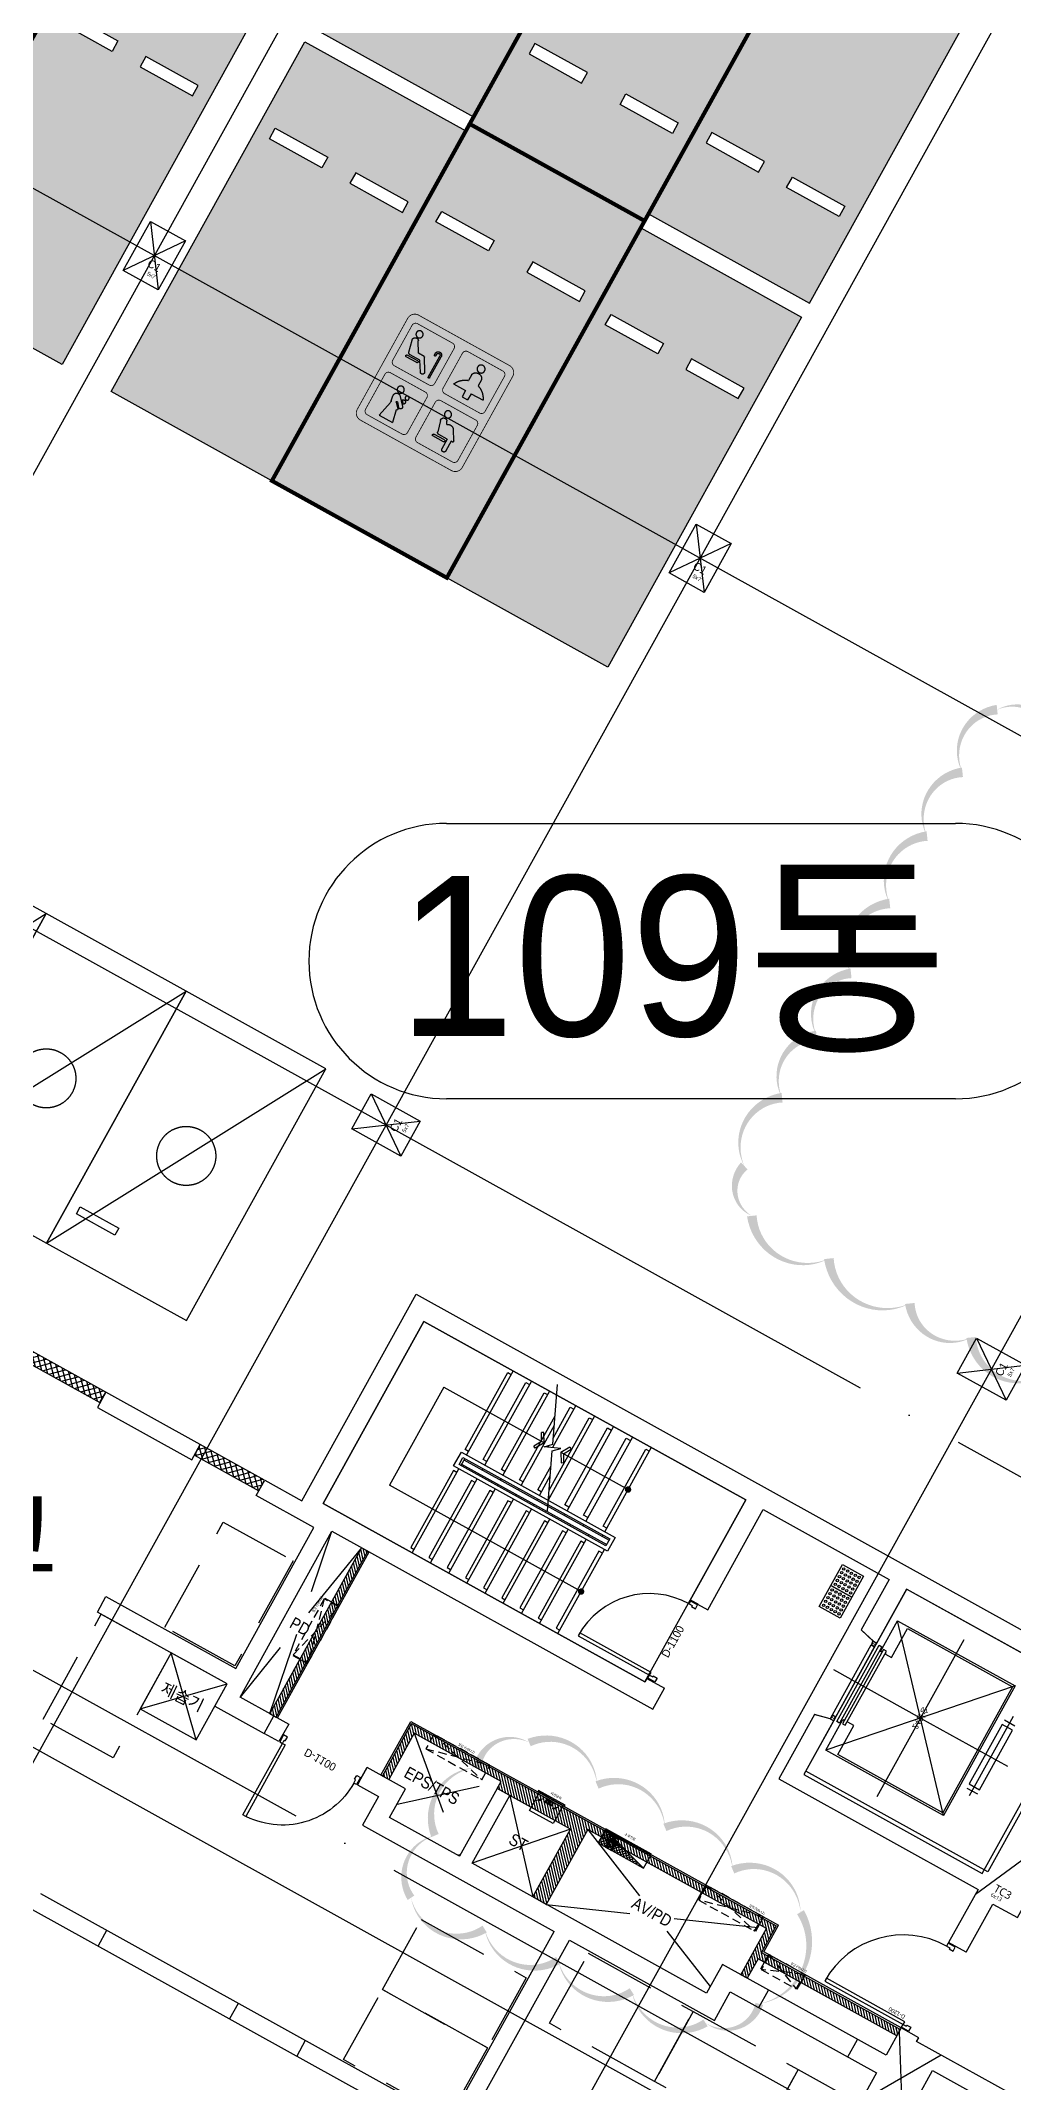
# Model space of a CAD drawing. Header units: millimetres. Extents: x -21000 to 567700, y 435000 to 850800.
# Drawn here: x 343246 to 355402, y 616680 to 642194 of the extents above; entities that cross this region are included whole.
import ezdxf
from ezdxf.enums import TextEntityAlignment as Align
from ezdxf.xclip import XClip

# ---------------------------------------------------------------- set-up
doc = ezdxf.new("R2010")
doc.units = ezdxf.units.MM
doc.header["$LTSCALE"] = 700
doc.header["$XCLIPFRAME"] = 2
for name, pattern in [('AB_Pbase$0$AB_Pbase$0$HID', [2.3, 1.5, -0.8]), ('AB_Pbase$0$CENTER2', [1.125, 0.75, -0.125, 0.125, -0.125]), ('AB_Pbase$0$HID', [2.3, 1.5, -0.8]), ('AB_Pbase$0$주차장기둥$0$CEN', [62, 60, -1, 0, -1]), ('HIDDEN', [9.525, 6.35, -3.175])]:
    doc.linetypes.add(name, pattern=pattern)
doc.layers.get('0').update_dxf_attribs({"color": 2})
doc.layers.get('Defpoints').update_dxf_attribs({"color": 171})
for name, color, linetype, plot in [('2001 수정', 151, 'Continuous', False), ('AB_Pbase$0$@지하주차장제외할면적', 210, 'Continuous', False), ('AB_Pbase$0$CON-109-B2F$0$DEFPOINT', 247, 'Continuous', False), ('AB_Pbase$0$Defponts', 161, 'Continuous', False), ('AB_Pbase$0$주차-카운터', 151, 'Continuous', False), ('AB_Pbase$0$주차장기둥$0$DEFPOINT', 247, 'Continuous', False)]:
    doc.layers.add(name, color=color, linetype=linetype, plot=plot)
for name, color, linetype in [('AB_Pbase$0$AB_Pbase$0$2.제연덕트..', 15, 'Continuous'), ('AB_Pbase$0$AB_Pbase$0$4.H', 140, 'Continuous'), ('AB_Pbase$0$AB_Pbase$0$WIN1', 1, 'Continuous'), ('AB_Pbase$0$ELE4', 4, 'Continuous'), ('AB_Pbase$0$ELE6', 6, 'Continuous'), ('AB_Pbase$0$ELE8', 8, 'Continuous'), ('AB_Pbase$0$elev', 6, 'Continuous'), ('AB_Pbase$0$HAT-BR', 5, 'Continuous'), ('AB_Pbase$0$LEAD', 7, 'Continuous'), ('AB_Pbase$0$void', 1, 'AB_Pbase$0$HID'), ('AB_Pbase$0$VOID2', 9, 'AB_Pbase$0$CENTER2'), ('AB_Pbase$0$W3', 6, 'Continuous'), ('AB_Pbase$0$WAL', 3, 'Continuous'), ('AB_Pbase$0$WID', 4, 'Continuous'), ('AB_Pbase$0$WIN', 4, 'Continuous'), ('AB_Pbase$0$WIN1', 1, 'Continuous'), ('AB_Pbase$0$경량벽체 세대창고', 4, 'HIDDEN'), ('AB_Pbase$0$경량벽체 세대창고 모듈', 4, 'HIDDEN'), ('AB_Pbase$0$점자블럭', 5, 'Continuous'), ('AB_Pbase$0$제습기(세대창고)', 6, 'Continuous'), ('AB_Pbase$0$주차(경형)', 9, 'Continuous'), ('AB_Pbase$0$주차-sol', 254, 'Continuous'), ('AB_Pbase$0$주차-여행', 221, 'Continuous'), ('AB_Pbase$0$주차-일반', 9, 'Continuous'), ('AB_Pbase$0$주차장기둥$0$CEN_P', 244, 'AB_Pbase$0$주차장기둥$0$CEN'), ('TEX', 3, 'Continuous')]:
    doc.layers.add(name, color=color, linetype=linetype)
doc.styles.add('AB_Pbase$0$AB_Pbase$0$CO_106-1$0$돋움', font='', dxfattribs={"width": 0.9})
doc.styles.add('AB_Pbase$0$CON-109-B2F$0$맑은고딕', font='malgun.ttf')
doc.styles.add('AB_Pbase$0$돋움', font='')
doc.styles.add('AB_Pbase$0$맑은 고딕', font='')
doc.styles.add('AB_Pbase$0$주차장기둥$0$맑은 고딕', font='')
doc.styles.add('울릉도L', font='')
doc.styles.get('AB_Pbase$0$AB_Pbase$0$CO_106-1$0$돋움').set_extended_font_data('Dotum')
doc.styles.get('AB_Pbase$0$돋움').set_extended_font_data('Dotum')
doc.styles.get('AB_Pbase$0$맑은 고딕').set_extended_font_data('Dotum')
doc.styles.get('AB_Pbase$0$주차장기둥$0$맑은 고딕').set_extended_font_data('Dotum')
doc.styles.get('울릉도L').set_extended_font_data('Dotum')

# ---------------------------------------------------------------- blocks, each defined once
blk = doc.blocks.new('동번호0611')
at = {"layer": 'TEX', "color": 1, "ltscale": 600}
for p, q in [((259791, -78582), (266152, -78582)), ((266152, -82025), (259791, -82025))]:
    blk.add_line(p, q, dxfattribs=at)
for centre, start, end in [((259791, -80303), 90, 270), ((266152, -80303), 270, 90)]:
    blk.add_arc(centre, 1721, start, end, dxfattribs=at)
at = {"layer": 'TEX', "ltscale": 600, "style": '울릉도L'}
blk.add_text('109동', height=2000, dxfattribs=at).set_placement((262621, -80273), align=Align.MIDDLE)
blk = doc.blocks.new('AB_Pbase$0$Door_s_1100')
at = {"layer": 'AB_Pbase$0$Defponts'}
for p, q in [((-10, 0), (-10, 100)), ((1110, 0), (1110, 100))]:
    blk.add_line(p, q, dxfattribs=at)
at = {"layer": 'AB_Pbase$0$WIN'}
for points in [[(40, 100), (80, 100), (80, 1120), (40, 1120)], [(55, 55), (55, 0), (0, 0), (0, 100), (40, 100), (40, 55)], [(1045, 55), (1045, 0), (1100, 0), (1100, 100), (1060, 100), (1060, 55)]]:
    blk.add_lwpolyline(points, close=True, dxfattribs=at)
at = {"layer": 'AB_Pbase$0$WIN1'}
blk.add_arc((40, 100), 1020, 0, 90, dxfattribs=at)
at = {"layer": 'AB_Pbase$0$Defponts', "style": 'AB_Pbase$0$돋움'}
blk.add_text('D-1100', height=100, dxfattribs=at).set_placement((550, 50), align=Align.MIDDLE)
blk = doc.blocks.new('AB_Pbase$0$20160212_34980', base_point=(54476081, -70515734))
at = {"layer": 'AB_Pbase$0$WIN', "rotation": 125.1554939794611}
blk.add_blockref('AB_Pbase$0$Door_s_1100', (54476081, -70515734), dxfattribs=at)
blk = doc.blocks.new('AB_Pbase$0$Door_s_1300', base_point=(595997, -11083))
at = {"layer": 'AB_Pbase$0$Defponts'}
for p, q in [((595987, -11083), (595987, -10983)), ((597207, -11083), (597207, -10983))]:
    blk.add_line(p, q, dxfattribs=at)
at = {"layer": 'AB_Pbase$0$WIN'}
for points in [[(596037, -10983), (596077, -10983), (596077, -9863), (596037, -9863)], [(596052, -11028), (596052, -11083), (595997, -11083), (595997, -10983), (596037, -10983), (596037, -11028)], [(597142, -11028), (597142, -11083), (597197, -11083), (597197, -10983), (597157, -10983), (597157, -11028)]]:
    blk.add_lwpolyline(points, close=True, dxfattribs=at)
at = {"layer": 'AB_Pbase$0$WIN1'}
blk.add_arc((596037, -10983), 1120, 0, 90, dxfattribs=at)
at = {"layer": 'AB_Pbase$0$Defponts', "style": 'AB_Pbase$0$돋움'}
blk.add_text('D-1200', height=50, rotation=90, dxfattribs=at).set_placement((596124, -10844), align=Align.MIDDLE)
blk = doc.blocks.new('AB_Pbase$0$CON-109-B2F')
for p, q in [((-2700, 12550), (-2920, 12550)), ((-2920, 12550), (-2920, 11200)), ((-2700, 11200), (-2700, 12550)), ((-5155, 9455), (-5155, 11310)), ((-5155, 11310), (-4935, 11310)), ((-4935, 11310), (-4935, 9455)), ((-2920, 11200), (-2700, 11200)), ((-8800, 10220), (-8800, 4380)), ((-8580, 4380), (-8580, 10220)), ((-2920, 9455), (-2920, 10280)), ((-2920, 10280), (-2700, 10280)), ((-2700, 10280), (-2700, 9750)), ((-2700, 9750), (250, 9750)), ((250, 9750), (250, -250)), ((-5470, 9455), (-5155, 9455)), ((-5470, 9455), (-5470, 8750)), ((-4935, 9455), (-2920, 9455)), ((-2600, 4900), (-2600, 9500)), ((-2600, 9500), (0, 9500)), ((0, 9500), (0, 4900)), ((-8580, 9280), (-8800, 9280)), ((-5220, 9235), (-2850, 9235)), ((-5220, 8750), (-5220, 9235)), ((-2850, 9235), (-2850, 4650)), ((-5470, 8750), (-5220, 8750)), ((-8580, 7400), (-8800, 7400)), ((-5470, 7420), (-5220, 7420)), ((-5470, 7420), (-5470, 7120)), ((-5220, 6870), (-5220, 7420)), ((-5470, 7120), (-5880, 7120)), ((-5880, 7120), (-5880, 4380)), ((-5630, 5870), (-5630, 6870)), ((-5630, 6870), (-5220, 6870)), ((-8580, 6440), (-8800, 6440)), ((-4660, 5870), (-5630, 5870)), ((-4660, 5690), (-4660, 5870)), ((-5630, 2340), (-5630, 5690)), ((-5630, 5690), (-4660, 5690)), ((-2550, 4900), (-2600, 4900)), ((-2550, 4900), (-2550, 4650)), ((0, 4900), (-1430, 4900)), ((-1430, 4900), (-1430, 4650)), ((-2850, 4650), (-2550, 4650)), ((-1430, 4650), (0, 4650)), ((0, 4650), (0, 2850)), ((-8580, 4380), (-5880, 4380)), ((-8450, 4160), (-5880, 4160)), ((-5880, 4160), (-5880, 2090)), ((-1930, 2850), (-2850, 2850)), ((-2850, 2850), (-2850, 0)), ((-1880, 2650), (-1930, 2850)), ((-720, 2850), (-770, 2650)), ((0, 2850), (-720, 2850)), ((-2600, 0), (-2600, 2600)), ((-2600, 2600), (-1880, 2600)), ((-1880, 2600), (-1880, 2650)), ((-770, 2650), (-770, 2600)), ((-770, 2600), (0, 2600)), ((0, 2600), (0, 0)), ((-5220, 2340), (-5630, 2340)), ((-5220, 0), (-5220, 2340)), ((-5880, 2090), (-5470, 2090)), ((-5470, 2090), (-5470, 0)), ((-4830, 0), (-5220, 0)), ((-4885, -2040), (-4885, -250)), ((-4885, -250), (-4830, -250)), ((-4830, -250), (-4830, 0)), ((-3610, -250), (-3610, 0)), ((-2850, 0), (-3610, 0)), ((-3610, -250), (-2920, -250)), ((0, 0), (-2600, 0)), ((-5105, -600), (-5105, -2040))]:
    blk.add_line(p, q)
for points in [[(-5470, 0), (-5885, 0), (-5885, -600), (-5105, -600)], [(-2920, -250), (-2920, -600), (-1620, -600), (-1620, -250)]]:
    blk.add_lwpolyline(points)
at = {"layer": 'AB_Pbase$0$CON-109-B2F$0$DEFPOINT', "color": 190}
for p, q in [((-5470, 1680), (-5220, 1680)), ((-5470, 410), (-5220, 410)), ((-4885, 0), (-5885, -600)), ((-4885, -600), (-5885, 0)), ((-1620, -600), (-2920, 0))]:
    blk.add_line(p, q, dxfattribs=at)
at = {"layer": 'AB_Pbase$0$CON-109-B2F$0$DEFPOINT', "color": 6, "style": 'AB_Pbase$0$CON-109-B2F$0$맑은고딕'}
for s, height, p in [('6x13', 50, (-2848, -172)), ('TC3', 100, (-2777, -172))]:
    blk.add_text(s, height=height, rotation=270, dxfattribs=at).set_placement(p)
blk = doc.blocks.new('AB_Pbase$0$CON-109-B1F')
at = {"rotation": 360}
blk.add_blockref('AB_Pbase$0$CON-109-B2F', (0, 0), dxfattribs=at)
blk = doc.blocks.new('AB_Pbase$0$지하1층 동골조')
at = {"rotation": 60.99999813640894}
blk.add_blockref('AB_Pbase$0$CON-109-B1F', (209400, -18383), dxfattribs=at)
blk = doc.blocks.new('AB_Pbase$0$점자블럭')
at = {"layer": 'AB_Pbase$0$점자블럭', "extrusion": (0, 0, -1)}
blk.add_lwpolyline([(0, 0), (300, 0), (300, 300), (0, 300)], close=True, dxfattribs=at)
at = {"layer": 'AB_Pbase$0$점자블럭', "color": 250}
for centre in [(-260, 260), (-205, 260), (-150, 260), (-95, 260), (-40, 260), (-260, 205), (-260, 150), (-260, 95), (-260, 40), (-205, 205), (-205, 150), (-205, 95), (-205, 40), (-150, 205), (-150, 150), (-150, 95), (-150, 40), (-95, 205), (-95, 150), (-95, 95), (-95, 40), (-40, 205), (-40, 150), (-40, 95), (-40, 40)]:
    blk.add_circle(centre, 15, dxfattribs=at)
blk = doc.blocks.new('AB_Pbase$0$ELEV-24', base_point=(816331, 389936))
at = {"layer": 'AB_Pbase$0$Defponts'}
blk.add_lwpolyline([(817656, 392486), (817656, 389936), (815006, 389936), (815006, 392486)], close=True, dxfattribs=at)
at = {"layer": 'AB_Pbase$0$elev'}
for p, q in [((816331, 391553), (816331, 392794)), ((815801, 392536), (815776, 392536)), ((815801, 392486), (815776, 392486)), ((816831, 392536), (815831, 392536)), ((816831, 392486), (815831, 392486)), ((816331, 392407), (816331, 392447)), ((816861, 392536), (816886, 392536)), ((816861, 392486), (816886, 392486)), ((815406, 390712), (817256, 392394)), ((817256, 390712), (815406, 392394)), ((816331, 392332), (816331, 392372)), ((816331, 391553), (815206, 391553)), ((816331, 391553), (816331, 390312)), ((816331, 391553), (817456, 391553)), ((815846, 390472), (815846, 390622)), ((816816, 390622), (816816, 390472)), ((816881, 390547), (815746, 390547))]:
    blk.add_line(p, q, dxfattribs=at)
for points in [[(815786, 392407), (816876, 392407), (816876, 392447), (815786, 392447)], [(815804, 392489), (815828, 392489), (815828, 392533), (815804, 392533), (815804, 392521), (815801, 392521), (815801, 392536), (815831, 392536), (815831, 392486), (815801, 392486), (815801, 392501), (815804, 392501)], [(816858, 392489), (816834, 392489), (816834, 392533), (816858, 392533), (816858, 392521), (816861, 392521), (816861, 392536), (816831, 392536), (816831, 392486), (816861, 392486), (816861, 392501), (816858, 392501)], [(816866, 392372), (816866, 392332), (815806, 392332), (815806, 392372)], [(815906, 390472), (815906, 390622), (816756, 390622), (816756, 390472)]]:
    blk.add_lwpolyline(points, close=True, dxfattribs=at)
for points in [[(815836, 392382), (815846, 392382), (815846, 392394), (815406, 392394), (815406, 390712), (817256, 390712), (817256, 392394), (816816, 392394), (816816, 392382), (816826, 392382), (816816, 392382)], [(815836, 392322), (815846, 392322), (815846, 392237), (815431, 392237), (815431, 390737), (817231, 390737), (817231, 392237), (816816, 392237), (816816, 392322), (816826, 392322)]]:
    blk.add_lwpolyline(points, dxfattribs=at)
at = {"layer": 'Defpoints'}
for p, q in [((815776, 392536), (815726, 392736)), ((816886, 392536), (816936, 392736)), ((815776, 392486), (815776, 392536)), ((816886, 392536), (816886, 392486))]:
    blk.add_line(p, q, dxfattribs=at)
at = {"layer": 'AB_Pbase$0$Defponts', "style": 'AB_Pbase$0$돋움'}
blk.add_text('24인승', height=75, rotation=180, dxfattribs=at).set_placement((816331, 391553), align=Align.MIDDLE)
blk = doc.blocks.new('AB_Pbase$0$co-109-b1')
at = {"layer": 'AB_Pbase$0$HAT-BR'}
h = blk.add_hatch(dxfattribs=at)
h.set_pattern_fill('ANSI31', color=256, scale=10, angle=58)
h.set_pattern_definition([(103, (-352470.182, -620471.25), (-30.9362496, -7.142196), [])])
edge = h.paths.add_edge_path()
edge.add_line((1479, -3210), (-257, -2247))
edge.add_line((-257, -2247), (-392, -2492))
edge.add_line((-392, -2492), (-471, -2449))
edge.add_line((-471, -2449), (-151, -1871))
edge.add_line((-151, -1871), (-2386, -633))
edge.add_line((-2386, -633), (-2905, -1568))
edge.add_line((-2905, -1568), (-3071, -1476))
edge.add_line((-3071, -1476), (-2601, -628))
edge.add_line((-2601, -628), (-3519, -119))
edge.add_line((-3519, -119), (-3470, -31))
edge.add_line((-3470, -31), (-4555, 570))
edge.add_line((-4555, 570), (-4875, -8))
edge.add_line((-4875, -8), (-4954, 36))
edge.add_line((-4954, 36), (-4590, 692))
edge.add_line((-4590, 692), (-29, -1836))
edge.add_line((-29, -1836), (-213, -2169))
edge.add_line((-213, -2169), (1523, -3131))
h.paths.add_polyline_path([(-5134, 2846), (-5213, 2889), (-6362, 817), (-6283, 773)])
blk.add_line((1479, -3210), (1523, -3131))
at = {"layer": 'AB_Pbase$0$void'}
for p, q in [((-6362, 817), (-5584, 3096)), ((-5213, 2889), (-6733, 1023)), ((-4555, 570), (-3989, -967)), ((-4770, -314), (-3470, -31)), ((-2386, -633), (-856, -2596)), ((-2905, -1568), (-151, -1871))]:
    blk.add_line(p, q, dxfattribs=at)
at = {"layer": 'AB_Pbase$0$VOID2', "ltscale": 3}
for p, q in [((-3361, -206), (-3071, -1476)), ((-2601, -628), (-3832, -1055))]:
    blk.add_line(p, q, dxfattribs=at)
at = {"layer": 'AB_Pbase$0$W3'}
for p, q in [((-6266, 763), (-5117, 2836)), ((-4971, 46), (-4598, 719)), ((-4598, 719), (-2, -1828)), ((-186, -2161), (-2, -1828)), ((1533, -3113), (-186, -2161))]:
    blk.add_line(p, q, dxfattribs=at)
at = {"layer": 'AB_Pbase$0$WAL'}
for points in [[(-5134, 2846), (-5213, 2889), (-6362, 817), (-6283, 773), (-5134, 2846)], [(1479, -3210), (-257, -2247), (-392, -2492), (-471, -2449), (-151, -1871), (-2386, -633), (-2905, -1568), (-3071, -1476), (-2601, -628), (-3519, -119), (-3470, -31), (-4555, 570), (-4875, -8), (-4954, 36), (-4590, 692), (-29, -1836), (-213, -2169), (1523, -3131)]]:
    blk.add_lwpolyline(points, dxfattribs=at)
at = {"rotation": 60.99999991234959}
for p in [(1061, 2533), (916, 2271)]:
    blk.add_blockref('AB_Pbase$0$점자블럭', p, dxfattribs=at)
for xscale, rotation in [(-1, 60.9999981364547), (-0.9999999999999998, 60.99999813645421)]:
    blk.add_blockref('AB_Pbase$0$ELEV-24', (3188, -24), dxfattribs=dict(xscale=xscale, rotation=rotation))
at = {"layer": 'AB_Pbase$0$WID', "extrusion": (0, 0, -1), "xscale": -0.9999999999999996, "zscale": -0.9999999999999996, "rotation": 298.9999993429641}
blk.add_blockref('AB_Pbase$0$Door_s_1100', (1546, 1212), dxfattribs=at)
at = {"layer": 'AB_Pbase$0$Defponts', "style": 'AB_Pbase$0$돋움', "width": 0.9}
for s, p in [('PD', (-5983, 1906)), ('EPS/TPS', (-4333, -82)), ('ST', (-3253, -792)), ('AV/PD', (-1583, -1662))]:
    blk.add_text(s, height=150, rotation=330.9781, dxfattribs=at).set_placement(p, align=Align.MIDDLE)
blk = doc.blocks.new('AB_Pbase$0$세대창고')
at = {"layer": 'AB_Pbase$0$경량벽체 세대창고', "ltscale": 0.2}
blk.add_lwpolyline([(-290837, 78445), (-291837, 78445), (-291837, 79945), (-290837, 79945)], close=True, dxfattribs=at)
blk = doc.blocks.new('AB_Pbase$0$C1CD84166')
at = {"layer": 'AB_Pbase$0$경량벽체 세대창고', "ltscale": 0.2}
blk.add_lwpolyline([(125, 245), (1625, 245), (1625, 1245), (125, 1245)], close=True, dxfattribs=at)
blk = doc.blocks.new('AB_Pbase$0$제습기(세대창고)')
at = {"layer": 'AB_Pbase$0$제습기(세대창고)', "color": 6, "ltscale": 0.2}
for p, q in [((0, 0), (800, 800)), ((0, 800), (800, 0))]:
    blk.add_line(p, q, dxfattribs=at)
blk.add_lwpolyline([(0, 0), (800, 0), (800, 800), (0, 800)], close=True, dxfattribs=at)
at = {"layer": 'AB_Pbase$0$Defponts', "ltscale": 0.2, "style": 'AB_Pbase$0$돋움'}
blk.add_text('제습기', height=150, rotation=273.209, dxfattribs=at).set_placement((298, 688))
blk = doc.blocks.new('AB_Pbase$0$0228_REV.')
at = {"layer": 'AB_Pbase$0$경량벽체 세대창고 모듈'}
for p, rotation in [((765369, 305357), 330.9999981373528), ((763845, 304207), 330.9999981373528), ((341262, 294581), 240.9999981372363), ((764368, 726989), 60.99999813644596), ((340777, 293706), 240.9999981372363)]:
    blk.add_blockref('AB_Pbase$0$세대창고', p, dxfattribs=dict(at, rotation=rotation))
at = {"layer": 'AB_Pbase$0$경량벽체 세대창고 모듈', "xscale": -0.9999999999999978, "rotation": 331.0000000215236}
for p in [(555575, 508772), (556887, 508045)]:
    blk.add_blockref('AB_Pbase$0$C1CD84166', p, dxfattribs=at)
at = {"layer": 'AB_Pbase$0$제습기(세대창고)', "color": 6, "rotation": 60.99999825322722}
blk.add_blockref('AB_Pbase$0$제습기(세대창고)', (548543, 514042), dxfattribs=at)
blk = doc.blocks.new('AB_Pbase$0$AB_Pbase_지하1층_골조')
blk.add_line((347324, 620614), (347203, 620395))
blk.add_lwpolyline([(346161, 621259), (346345, 621157), (346223, 620938), (346040, 621040)])
blk = doc.blocks.new('AB_Pbase$0$주차장기둥$0$cen 2bl 지하')
at = {"layer": 'AB_Pbase$0$주차장기둥$0$CEN_P', "color": 5}
for p, q in [((13814, 127832), (13814, 259163)), ((21614, 128082), (21614, 259134)), ((29714, 127566), (29714, 259104)), ((-57008, 154683), (119274, 154683)), ((-57008, 146583), (119274, 146583)), ((-60586, 138483), (119274, 138483))]:
    blk.add_line(p, q, dxfattribs=at)
blk = doc.blocks.new('AB_Pbase$0$주차장기둥$0$p기둥 5x7')
blk.add_lwpolyline([(-250, 350), (250, 350), (250, -350), (-250, -350)], close=True)
at = {"layer": 'AB_Pbase$0$주차장기둥$0$DEFPOINT'}
for p, q in [((250, 350), (-250, -350)), ((-250, 350), (250, -350))]:
    blk.add_line(p, q, dxfattribs=at)
at = {"layer": 'AB_Pbase$0$주차장기둥$0$DEFPOINT', "color": 6, "style": 'AB_Pbase$0$주차장기둥$0$맑은 고딕'}
for s, height, p in [('C1', 100, (-24, -160)), ('5x7', 50, (29, -259))]:
    blk.add_text(s, height=height, rotation=0, dxfattribs=at).set_placement(p)
blk = doc.blocks.new('AB_Pbase$0$주차장기둥')
for name, p, rotation in [('AB_Pbase$0$주차장기둥$0$cen 2bl 지하', (36992, -11667), 1.99999810188403), ('AB_Pbase$0$주차장기둥$0$p기둥 5x7', (53195, 143676), 1.999998101887132), ('AB_Pbase$0$주차장기둥$0$p기둥 5x7', (45399, 143404), 1.999998101884844), ('AB_Pbase$0$주차장기둥$0$p기둥 5x7', (61537, 136863), 91.99999810188433), ('AB_Pbase$0$주차장기둥$0$p기둥 5x7', (53477, 135581), 91.99999810188433)]:
    blk.add_blockref(name, p, dxfattribs=dict(rotation=rotation))
blk = doc.blocks.new('AB_Pbase$0$실명')
at = {"layer": 'AB_Pbase$0$Defponts', "style": 'AB_Pbase$0$돋움'}
blk.add_text('세대창고', height=1000, rotation=359.9315, dxfattribs=at).set_placement((361963, -207336), align=Align.MIDDLE)
blk = doc.blocks.new('AB_Pbase$0$주차(경형)')
at = {"layer": 'AB_Pbase$0$주차(경형)'}
blk.add_lwpolyline([(2000, -3600), (2000, 0), (0, 0), (0, -3600), (2000, -3600)], dxfattribs=at)
blk.add_lwpolyline([(150, -3000), (700, -3000), (700, -3100), (150, -3100)], close=True, dxfattribs=at)
at = {"layer": 'AB_Pbase$0$주차-카운터', "extrusion": (1.3e-15, -4.51775e-07, 1)}
blk.add_line((0, -3600, 0), (2000, 0), dxfattribs=at)
blk.add_circle((1000, -1800), 369, dxfattribs=at)
blk = doc.blocks.new('AB_Pbase$0$주차일반')
at = {"layer": 'AB_Pbase$0$주차-sol'}
h = blk.add_hatch(color=254, dxfattribs=at)
h.dxf.hatch_style = 1
h.paths.add_polyline_path([(0, 0), (-2300, 0), (-2300, -5000), (0, -5000)])
h.paths.add_polyline_path([(-200, -3725), (-200, -3875), (-950, -3875), (-950, -3725)], flags=16)
h.paths.add_polyline_path([(-1350, -3725), (-1350, -3875), (-2100, -3875), (-2100, -3725)], flags=16)
at = {"layer": 'AB_Pbase$0$주차-일반', "color": 6}
for points in [[(0, 0), (0, -5000), (-2300, -5000), (-2300, 0)], [(-1350, -3875), (-1350, -3725), (-2100, -3725), (-2100, -3875)], [(-950, -3875), (-950, -3725), (-200, -3725), (-200, -3875)]]:
    blk.add_lwpolyline(points, close=True, dxfattribs=at)
blk = doc.blocks.new('AB_Pbase$0$AB_Pbase-C1BCB056C')
at = {"layer": 'AB_Pbase$0$주차-여행'}
h = blk.add_hatch(color=170, dxfattribs=at)
h.dxf.hatch_style = 1
edge = h.paths.add_edge_path()
edge.add_line((105, 5), (1405, 5))
edge.add_arc((1405, 105), 100, 270, 360)
edge.add_line((1505, 105), (1505, 1405))
edge.add_arc((1405, 1405), 100, 0, 90)
edge.add_line((1405, 1505), (105, 1505))
edge.add_arc((105, 1405), 100, 90, 180)
edge.add_line((5, 1405), (5, 105))
edge.add_arc((105, 105), 100, 180, 270)
h = blk.add_hatch(color=255, dxfattribs=at)
h.dxf.hatch_style = 1
h.paths.add_polyline_path([(465, 1094), (465, 1180, 0.714286), (325, 1180), (325, 1094, 0.219224), (185, 965), (355, 965), (355, 875), (435, 875), (435, 965), (605, 965, 0.219224)])
h.paths.add_polyline_path([(445, 1295, 1), (345, 1295, 1)])
h.paths.add_polyline_path([(905, 1187), (905, 887, 1), (925, 887), (925, 1187, -1), (970, 1187), (970, 1167, 1), (990, 1167), (990, 1187, 1)])
h.paths.add_polyline_path([(1323, 1301, 1), (1233, 1301, 1)])
h.paths.add_polyline_path([(1326, 1193, 0.878579), (1252, 1222), (1178, 1090), (1094, 1086, 0.258599), (1086, 1081), (994, 920, 0.979199), (1041, 893), (1120, 1020), (1258, 1020, 0.342105), (1287, 1042)])
h.paths.add_polyline_path([(1288, 1000), (1138, 1000, 1), (1138, 975), (1288, 975, 1)], flags=17)
h.paths.add_polyline_path([(437, 598, 1), (527, 598, 1)])
h.paths.add_polyline_path([(528, 486, 0.88788), (453, 517), (433, 482, 0.415611), (332, 466), (259, 343, 0.192889), (258, 335, 0.480795), (267, 323), (285, 323), (285, 186, 1), (340, 186), (340, 323), (460, 323, 0.335846), (488, 345)])
h.paths.add_polyline_path([(516, 297), (366, 297, 1), (366, 272), (516, 272, 1)], flags=17)
h.paths.add_polyline_path([(1053, 529, 1), (1002, 529, 1)])
h.paths.add_polyline_path([(1071, 480, 1.194973), (1032, 437)])
h.paths.add_polyline_path([(1196, 466, 0.70337), (1123, 516), (1027, 409, 1), (1064, 375), (1111, 428, -1), (1122, 418), (1063, 351, 0.482877), (1064, 343), (1073, 339, -0.332101), (1075, 333), (1040, 174), (1231, 174), (1185, 381, -0.096684), (1185, 402)])
h.paths.add_polyline_path([(1194, 582, 1), (1104, 582, 1)])
at = {"layer": 'AB_Pbase$0$주차-여행', "color": 255}
for p, q in [((325, 1180), (325, 1094)), ((465, 1180), (465, 1094)), ((905, 887), (905, 1187)), ((925, 887), (925, 1187)), ((970, 1167), (970, 1187)), ((990, 1167), (990, 1187)), ((994, 920), (1086, 1081)), ((1094, 1086), (1178, 1090)), ((1178, 1090), (1252, 1222)), ((1287, 1042), (1326, 1193)), ((355, 965), (185, 965)), ((355, 965), (355, 875)), ((435, 875), (355, 875)), ((605, 965), (435, 965)), ((435, 965), (435, 875)), ((1041, 893), (1120, 1020)), ((1120, 1020), (1258, 1020)), ((1138, 1000), (1288, 1000)), ((1138, 975), (1288, 975)), ((433, 482), (453, 517)), ((1123, 516), (1027, 409)), ((257, 333), (257, 338)), ((259, 343), (332, 466)), ((267, 323), (285, 323)), ((285, 323), (285, 186)), ((340, 323), (460, 323)), ((340, 323), (340, 186)), ((366, 297), (516, 297)), ((366, 272), (516, 272)), ((528, 486), (488, 345)), ((1071, 480), (1032, 437)), ((1075, 333), (1040, 174)), ((1122, 418), (1063, 351)), ((1111, 428), (1064, 375)), ((1073, 339), (1064, 343)), ((1185, 402), (1196, 466)), ((1185, 381), (1231, 174)), ((1231, 174), (1040, 174))]:
    blk.add_line(p, q, dxfattribs=at)
at = {"layer": 'AB_Pbase$0$주차-여행', "color": 255, "const_width": 10}
for points in [[(105, 5), (1405, 5, 0.414214), (1505, 105), (1505, 1405, 0.414214), (1405, 1505), (105, 1505, 0.414214), (5, 1405), (5, 105, 0.414214)], [(145, 805), (645, 805, 0.414214), (695, 855), (695, 1355, 0.414214), (645, 1405), (145, 1405, 0.414214), (95, 1355), (95, 855, 0.414214)], [(865, 805), (1365, 805, 0.414214), (1415, 855), (1415, 1355, 0.414214), (1365, 1405), (865, 1405, 0.414214), (815, 1355), (815, 855, 0.414214)], [(145, 105), (645, 105, 0.414214), (695, 155), (695, 655, 0.414214), (645, 705), (145, 705, 0.414214), (95, 655), (95, 155, 0.414214)], [(865, 105), (1365, 105, 0.414214), (1415, 155), (1415, 655, 0.414214), (1365, 705), (865, 705, 0.414214), (815, 655), (815, 155, 0.414214)]]:
    blk.add_lwpolyline(points, format="xyb", close=True, dxfattribs=at)
at = {"layer": 'AB_Pbase$0$주차-여행', "color": 255}
for centre, radius in [((395, 1295), 50), ((1278, 1301), 45), ((482, 598), 45), ((1028, 529), 25.7), ((1149, 582), 45)]:
    blk.add_circle(centre, radius, dxfattribs=at)
for centre, radius, start, end in [((395, 877), 227, 107.9202, 157.3801), ((395, 1156), 74, 18.9246, 161.0754), ((395, 877), 227, 22.6199, 72.0798), ((948, 1187), 42.5, 0, 180), ((948, 1187), 22.5, 0, 180), ((980, 1167), 10, 180, 0), ((1094, 1076), 10, 92.4323, 150.4282), ((1287, 1203), 40, 345.5444, 150.7519), ((1258, 1050), 30, 270, 345.5444), ((915, 887), 10, 180, 0), ((1018, 907), 27, 150.4282, 328.0196), ((1138, 987), 12.5, 90, 270), ((1288, 987), 12.5, 270, 90), ((489, 497), 41, 344.2578, 150.6627), ((1151, 478), 46.8, 345.409, 125.8947), ((267, 338), 10, 149.0416, 180), ((267, 333), 10, 180, 270), ((391, 424), 72.3, 54.3449, 144.618), ((366, 284), 12.5, 90, 270), ((460, 353), 30, 270, 344.2578), ((516, 284), 12.5, 270, 90), ((1048, 462), 29, 37.898, 238.2024), ((1046, 392), 25, 138.0502, 318.0502), ((1066, 348), 5, 138.0502, 241.1496), ((1070, 334), 5, 347.664, 61.1496), ((1117, 423), 7.5, 318.0502, 138.0502), ((1239, 393), 55, 170.2464, 192.336), ((312, 186), 27.5, 180, 0)]:
    blk.add_arc(centre, radius, start, end, dxfattribs=at)
blk = doc.blocks.new('AB_Pbase$0$AB_Pbase-여행주차_')
at = {"layer": 'AB_Pbase$0$주차-sol'}
h = blk.add_hatch(color=252, dxfattribs=at)
h.paths.add_polyline_path([(54378012, -70102334), (54378012, -70097234), (54375512, -70097234), (54375512, -70102334)])
h.paths.add_polyline_path([(54377037, -70098359), (54377037, -70098509), (54377787, -70098509), (54377787, -70098359)], flags=16)
h.paths.add_polyline_path([(54376487, -70098359), (54376487, -70098509), (54375737, -70098509), (54375737, -70098359)], flags=16)
at = {"layer": 'AB_Pbase$0$주차-여행', "const_width": 50}
blk.add_lwpolyline([(54378012, -70102334), (54378012, -70097234), (54375512, -70097234), (54375512, -70102334)], close=True, dxfattribs=at)
at = {"layer": 'AB_Pbase$0$주차-여행', "color": 5, "ltscale": 600}
for points in [[(54376487, -70098359), (54376487, -70098509), (54375737, -70098509), (54375737, -70098359)], [(54377037, -70098359), (54377037, -70098509), (54377787, -70098509), (54377787, -70098359)]]:
    blk.add_lwpolyline(points, close=True, dxfattribs=at)
at = {"layer": 'AB_Pbase$0$주차-여행', "xscale": 1.000000000002362, "yscale": 1.000000000002362, "zscale": 1.000000000002362}
blk.add_blockref('AB_Pbase$0$AB_Pbase-C1BCB056C', (54376007, -70101139), dxfattribs=at)
blk = doc.blocks.new('AB_Pbase$0$pppaaa_1_1')
at = {"layer": 'AB_Pbase$0$주차(경형)', "extrusion": (-0.01218, -0.021973, 0.999684)}
for p in [(-7789, 718349, -18053), (-5789, 718349, -18053), (-3789, 718349, -18053)]:
    blk.add_blockref('AB_Pbase$0$주차(경형)', p, dxfattribs=at)
at = {"layer": 'AB_Pbase$0$주차-여행', "rotation": 150.9999951359076}
blk.add_blockref('AB_Pbase$0$AB_Pbase-여행주차_', (13924868, -87030251), dxfattribs=at)
at = {"layer": 'AB_Pbase$0$주차-여행', "xscale": -1, "rotation": 330.9999954263235}
for p in [(81885683, 35590369), (81892505, 35586588)]:
    blk.add_blockref('AB_Pbase$0$AB_Pbase-여행주차_', p, dxfattribs=at)
at = {"layer": 'AB_Pbase$0$주차-일반', "xscale": -1, "rotation": 330.9999951351813}
for p in [(349069, 646731), (353267, 644404)]:
    blk.add_blockref('AB_Pbase$0$주차일반', p, dxfattribs=at)
at = {"layer": 'AB_Pbase$0$주차-일반', "rotation": 150.9999948462365}
for p in [(341500, 639265), (344124, 637810), (348322, 635483)]:
    blk.add_blockref('AB_Pbase$0$주차일반', p, dxfattribs=at)
blk = doc.blocks.new('AB_Pbase$0$arrow1')
for p, q in [((0, 0), (0.29, 0.5)), ((0, 0), (0.29, -0.5)), ((0.16, 0), (0.41, 0.43)), ((0.16, 0), (0.41, -0.43)), ((0.29, 0.5), (0.41, 0.43)), ((0.29, -0.5), (0.41, -0.43))]:
    blk.add_line(p, q)
blk = doc.blocks.new('AB_Pbase$0$stair-지하1층_(참없음)')
at = {"layer": 'AB_Pbase$0$ELE4'}
for p, q in [((-3355, 2600), (-3355, 1400)), ((-3095, 2600), (-3095, 1400)), ((-2835, 2600), (-2835, 1400)), ((-2575, 2600), (-2575, 1400)), ((-2315, 2600), (-2315, 1400)), ((-2055, 2600), (-2055, 1400)), ((-1795, 2600), (-1795, 1400)), ((-1535, 2600), (-1535, 1400)), ((-1275, 2600), (-1275, 1400)), ((-1275, 1330), (-3350, 1330)), ((-3095, 1350), (-3095, 1330)), ((-2835, 1350), (-2835, 1330)), ((-2575, 1350), (-2575, 1330)), ((-2315, 1350), (-2315, 1330)), ((-2055, 1350), (-2055, 1330)), ((-1795, 1350), (-1795, 1330)), ((-1535, 1350), (-1535, 1330)), ((-1275, 1250), (-1275, 1350)), ((-1275, 1270), (-3350, 1270)), ((-3250, 1250), (-3250, 1270)), ((-3250, 0), (-3250, 1200)), ((-2980, 1250), (-2980, 1270)), ((-2980, 0), (-2980, 1200)), ((-2710, 1250), (-2710, 1270)), ((-2710, 0), (-2710, 1200)), ((-2440, 0), (-2440, 1200)), ((-2315, 1250), (-2315, 1270)), ((-2315, 920), (-2315, 1200)), ((-2055, 1250), (-2055, 1270)), ((-2055, 347), (-2055, 1200)), ((-1795, 1250), (-1795, 1270)), ((-1795, 0), (-1795, 1200)), ((-1535, 1250), (-1535, 1270)), ((-1535, 0), (-1535, 1200)), ((-1275, 0), (-1275, 1200)), ((-2170, 0), (-2170, 600))]:
    blk.add_line(p, q, dxfattribs=at)
at = {"layer": 'AB_Pbase$0$ELE6'}
for points in [[(-3355, 1450), (-3305, 1450), (-3305, 2550), (-3355, 2550)], [(-3095, 1450), (-3045, 1450), (-3045, 2550), (-3095, 2550)], [(-2835, 1450), (-2785, 1450), (-2785, 2550), (-2835, 2550)], [(-2575, 1450), (-2525, 1450), (-2525, 2550), (-2575, 2550)], [(-2315, 1450), (-2265, 1450), (-2265, 2550), (-2315, 2550)], [(-2055, 1450), (-2005, 1450), (-2005, 2550), (-2055, 2550)], [(-1795, 1450), (-1745, 1450), (-1745, 2550), (-1795, 2550)], [(-1535, 1450), (-1485, 1450), (-1485, 2550), (-1535, 2550)], [(-1275, 1450), (-1225, 1450), (-1225, 2550), (-1275, 2550)], [(-3250, 1150), (-3200, 1150), (-3200, 50), (-3250, 50)], [(-2980, 1150), (-2920, 1150), (-2920, 50), (-2980, 50)], [(-2710, 1150), (-2650, 1150), (-2650, 50), (-2710, 50)], [(-2440, 1150), (-2419, 1150)], [(-2390, 1085), (-2390, 50), (-2440, 50)], [(-2315, 1150), (-2265, 1150), (-2265, 809)], [(-2055, 1150), (-2005, 1150), (-2005, 236)], [(-1795, 1150), (-1745, 1150), (-1745, 50), (-1795, 50)], [(-1535, 1150), (-1485, 1150), (-1485, 50), (-1535, 50)], [(-1275, 1150), (-1225, 1150), (-1225, 50), (-1275, 50)], [(-2120, 621), (-2120, 594)], [(-2120, 491), (-2120, 50), (-2170, 50)]]:
    blk.add_lwpolyline(points, dxfattribs=at)
for points in [[(-1200, 1200), (-3400, 1200), (-3400, 1400), (-1200, 1400)], [(-1250, 1250), (-3350, 1250), (-3350, 1350), (-1250, 1350)]]:
    blk.add_lwpolyline(points, close=True, dxfattribs=at)
at = {"layer": 'AB_Pbase$0$LEAD'}
for p, q in [((-3355, 2000), (-615, 2000)), ((-615, 600), (-615, 2000)), ((-2290, 600), (-3250, 600)), ((-615, 600), (-2050, 600))]:
    blk.add_line(p, q, dxfattribs=at)
at = {"layer": 'AB_Pbase$0$LEAD', "const_width": 39.5}
for points in [[(-3355, 1980, -1), (-3355, 2020, -1)], [(-3250, 580, -1), (-3250, 620, -1)]]:
    blk.add_lwpolyline(points, format="xyb", close=True, dxfattribs=at)
at = {"layer": 'AB_Pbase$0$LEAD'}
blk.add_lwpolyline([(-2496, 1320), (-2188, 638), (-2268, 558), (-2072, 642), (-2152, 562), (-1844, -120)], dxfattribs=at)
at = {"layer": 'Defpoints'}
blk.add_lwpolyline([(-4600, 2600), (-4600, 0), (0, 0), (0, 2600)], close=True, dxfattribs=at)
at = {"layer": 'AB_Pbase$0$LEAD', "xscale": 225, "yscale": 225, "zscale": 225, "rotation": 180.0000000066403}
blk.add_blockref('AB_Pbase$0$arrow1', (-2290, 600), dxfattribs=at)
at = {"layer": 'AB_Pbase$0$LEAD', "extrusion": (0, 0, -1), "xscale": 225, "yscale": 225, "zscale": -225, "rotation": 179.9999999933595}
blk.add_blockref('AB_Pbase$0$arrow1', (2050, 600), dxfattribs=at)
blk = doc.blocks.new('AB_Pbase$0$A$C70305FF0')
at = {"layer": 'AB_Pbase$0$WIN1', "color": 1, "linetype": 'AB_Pbase$0$HID', "ltscale": 0.1}
for p, q in [((181, 615), (79, 431)), ((880, 227), (181, 615)), ((181, 615), (778, 44)), ((79, 431), (778, 44)), ((880, 227), (79, 431)), ((778, 44), (880, 227))]:
    blk.add_line(p, q, dxfattribs=at)
at = {"layer": 'Defpoints'}
for p, q in [((172, 620), (70, 436)), ((889, 222), (787, 39))]:
    blk.add_line(p, q, dxfattribs=at)
at = {"layer": 'Defpoints', "style": 'AB_Pbase$0$맑은 고딕', "oblique": 0, "width": 0.9}
blk.add_text('점검구(8x12)', height=30, rotation=331, dxfattribs=at).set_placement((809, 313), align=Align.MIDDLE_CENTER)
blk = doc.blocks.new('AB_Pbase$0$AB_Pbase$0$AN65P')
for p, q in [((-72, 43), (-72, -43)), ((-72, 28), (-45, 28)), ((-67, 48), (-50, 48)), ((-45, 43), (-45, -43)), ((45, 39), (45, -39)), ((45, 39), (50, 39)), ((50, 39), (50, -39)), ((51, 39), (51, -39)), ((54, 39), (54, -39)), ((54, 39), (57, 25)), ((57, 25), (57, -25)), ((57, 25), (63, 25)), ((63, 25), (63, -25)), ((69, 22), (69, -22)), ((69, 13), (79, 13)), ((71, 23), (78, 23)), ((79, 22), (79, -22)), ((79, 10), (85, 10)), ((85, 16), (85, -16)), ((85, 16), (90, 16)), ((90, 60), (99, 60)), ((90, 60), (90, -60)), ((100, 41), (100, -41)), ((100, 12), (106, 12)), ((100, 7), (107, 7)), ((106, 12), (106, -12)), ((107, 7), (107, -7)), ((-72, -28), (-45, -28)), ((-67, -48), (-50, -48)), ((45, -39), (50, -39)), ((54, -39), (57, -25)), ((57, -25), (63, -25)), ((69, -13), (79, -13)), ((71, -23), (78, -23)), ((79, -10), (85, -10)), ((85, -16), (90, -16)), ((90, -60), (99, -60)), ((100, -7), (107, -7)), ((100, -12), (106, -12))]:
    blk.add_line(p, q)
for radius in [34, 31.8]:
    blk.add_circle((0, 0), radius)
for centre, radius, start, end in [((-67, 43), 5, 90, 180), ((-50, 43), 5, 0, 90), ((-40, 40), 4.76, 192.3416, 301.4352), ((0, 0), 52.3, 43.6221, 136.3779), ((40, 40), 4.76, 238.5648, 347.6584), ((51, 39), 0.5, 180, 0), ((53, 39), 1.5, 0, 180), ((69, 28), 8.45, 219.9317, 266.7438), ((71, 22), 1.5, 90, 180), ((78, 22), 1.5, 0, 90), ((90, 50), 13.4, 318.1086, 47.7898), ((-67, -43), 5, 180, 270), ((-50, -43), 5, 270, 0), ((-40, -40), 4.76, 58.5648, 167.6584), ((0, 0), 52.3, 223.6221, 316.3779), ((40, -40), 4.76, 12.3416, 121.4352), ((51, -39), 0.5, 0, 180), ((53, -39), 1.5, 180, 0), ((69, -28), 8.45, 93.2562, 140.0683), ((71, -22), 1.5, 180, 270), ((78, -22), 1.5, 270, 0), ((90, -50), 13.4, 312.2102, 41.8914)]:
    blk.add_arc(centre, radius, start, end)
blk = doc.blocks.new('AB_Pbase$0$A$C70305FF0_1')
at = {"layer": 'AB_Pbase$0$WIN1', "color": 1, "linetype": 'AB_Pbase$0$HID', "ltscale": 0.1}
for p, q in [((185, 613), (83, 429)), ((622, 370), (185, 613)), ((185, 613), (520, 187)), ((83, 429), (520, 187)), ((622, 370), (83, 429)), ((520, 187), (622, 370))]:
    blk.add_line(p, q, dxfattribs=at)
at = {"layer": 'Defpoints'}
for p, q in [((176, 618), (74, 434)), ((631, 365), (529, 182))]:
    blk.add_line(p, q, dxfattribs=at)
at = {"layer": 'Defpoints', "style": 'AB_Pbase$0$맑은 고딕', "oblique": 0, "width": 0.9}
blk.add_text('점검구(5x12)', height=30, rotation=331, dxfattribs=at).set_placement((551, 456), align=Align.MIDDLE_CENTER)
blk = doc.blocks.new('AB_Pbase')
at = {"layer": 'AB_Pbase$0$AB_Pbase$0$4.H'}
h = blk.add_hatch(dxfattribs=at)
h.set_pattern_fill('ANSI37', color=256, scale=10, angle=151)
h.set_pattern_definition([(196, (-477232.79, 1150113.63), (8.7514861, -30.5200588), []), (286, (-477232.79, 1150113.63), (30.5200588, 8.7514861), [])])
h.paths.add_polyline_path([(350214, 619670), (350782, 619355), (350306, 619836)])
at = {"layer": 'AB_Pbase$0$ELE8'}
h = blk.add_hatch(dxfattribs=at)
h.set_pattern_fill('NET', color=256, scale=20, angle=15.182184)
h.paths.add_polyline_path([(338785, 628229), (338712, 628097), (339690, 627556), (339762, 627687)])
h.paths.add_polyline_path([(340556, 627247), (340484, 627116), (341288, 626670), (341361, 626801)])
h.paths.add_polyline_path([(342992, 625897), (342919, 625765), (343986, 625174), (344059, 625305)])
h.paths.add_polyline_path([(345240, 624651), (345167, 624519), (345972, 624073), (346044, 624205)])
h.paths.add_polyline_path([(335998, 627944), (336129, 627872), (336590, 628702), (337945, 627951), (338018, 628082), (336531, 628906)])
h = blk.add_hatch(dxfattribs=at)
h.set_pattern_fill('NET', color=256, scale=20, angle=15.182184)
edge = h.paths.add_edge_path()
edge.add_line((345719, 612665), (343857, 613698))
edge.add_line((343857, 613698), (343929, 613829))
edge.add_line((343929, 613829), (345398, 613015))
edge.add_line((345398, 613015), (347338, 616513))
edge.add_line((347338, 616513), (347469, 616441))
edge.add_line((347469, 616441), (345530, 612942))
edge.add_line((345530, 612942), (345783, 612801))
edge.add_line((345783, 612801), (345711, 612670))
edge.add_line((337421, 617517), (338791, 618484))
edge.add_line((338791, 618484), (337821, 619022))
edge.add_line((337821, 619022), (337893, 619153))
edge.add_line((337893, 619153), (341847, 616962))
edge.add_line((341847, 616962), (341774, 616830))
edge.add_line((341774, 616830), (338937, 618403))
edge.add_line((338937, 618403), (337367, 617295))
edge.add_line((337367, 617295), (337473, 617488))
edge.add_line((337473, 617488), (337421, 617517))
edge.add_line((341905, 616758), (341774, 616830))
edge.add_line((341774, 616830), (341042, 615510))
edge.add_line((341042, 615510), (341173, 615437))
edge.add_line((341173, 615437), (341905, 616758))
edge.add_line((346235, 612379), (346367, 612307))
edge.add_line((346235, 612379), (345571, 611181))
edge.add_line((345571, 611181), (343755, 613754))
edge.add_line((343755, 613754), (343454, 613921))
edge.add_line((343454, 613921), (345490, 611035))
edge.add_line((345490, 611035), (347148, 608685))
edge.add_line((347148, 608685), (347271, 608772))
edge.add_line((347271, 608772), (345667, 611045))
edge.add_line((345667, 611045), (346367, 612307))
edge.add_line((334822, 618706), (336413, 617824))
edge.add_line((336413, 617824), (336486, 617955))
edge.add_line((336486, 617955), (334894, 618837))
edge.add_line((334894, 618837), (334822, 618706))
at = {"layer": 'AB_Pbase$0$AB_Pbase$0$2.제연덕트..', "color": 2}
for p, q in [((349533, 620221, 0), (349448, 620200, 0)), ((349722, 620116, 0), (349637, 620095, 0))]:
    blk.add_line(p, q, dxfattribs=at)
at = {"layer": 'AB_Pbase$0$AB_Pbase$0$2.제연덕트..', "color": 9}
for p, q in [((349660, 620177, 0), (349548, 620181, 0)), ((349636, 620133, 0), (349573, 620225, 0))]:
    blk.add_line(p, q, dxfattribs=at)
at = {"layer": 'AB_Pbase$0$AB_Pbase$0$2.제연덕트..', "color": 2}
blk.add_lwpolyline([(349354, 620078), (349480, 620305), (349777, 620140), (349651, 619913)], close=True, dxfattribs=at)
at = {"layer": 'AB_Pbase$0$AB_Pbase$0$2.제연덕트..', "color": 9}
for points in [[(349802, 620144), (349470, 620328), (349462, 620315), (349795, 620131)], [(349660, 620177), (349573, 620225), (349548, 620181), (349636, 620133)]]:
    blk.add_lwpolyline(points, close=True, dxfattribs=at)
at = {"layer": 'AB_Pbase$0$AB_Pbase$0$2.제연덕트..', "color": 51, "const_width": 20.2}
blk.add_lwpolyline([(349613, 620174, 1), (349595, 620184, 1)], format="xyb", close=True, dxfattribs=at)
at = {"layer": 'AB_Pbase$0$AB_Pbase$0$2.제연덕트..', "color": 2}
for centre in [(349489, 620209, 0), (349679, 620103, 0)]:
    blk.add_circle(centre, 10, dxfattribs=at)
at = {"layer": 'AB_Pbase$0$AB_Pbase$0$4.H'}
blk.add_line((350435, 619764), (350440, 619773), dxfattribs=at)
blk.add_lwpolyline([(350782, 619355), (350879, 619530), (350311, 619845), (350214, 619670), (350782, 619355), (350306, 619836), (350874, 619521)], dxfattribs=at)
at = {"layer": 'AB_Pbase$0$AB_Pbase$0$WIN1', "color": 1, "linetype": 'AB_Pbase$0$AB_Pbase$0$HID', "ltscale": 0.1}
for points in [[(348161, 621030), (348059, 620847), (348759, 620459), (348861, 620643), (348161, 621030), (348759, 620459)], [(348059, 620847), (348861, 620643)]]:
    blk.add_lwpolyline(points, dxfattribs=at)
at = {"layer": 'AB_Pbase$0$WAL'}
for points in [[(342992, 625897), (342919, 625765), (343986, 625174), (344059, 625305)], [(345240, 624651), (345167, 624519), (345972, 624073), (346044, 624205)]]:
    blk.add_lwpolyline(points, close=True, dxfattribs=at)
for name, p, rotation in [('AB_Pbase$0$AB_Pbase_지하1층_골조', (0, 0), 359.9999999999999), ('AB_Pbase$0$주차장기둥', (231893, 539971), 329.0000000345588), ('AB_Pbase$0$0228_REV.', (-203355, 106916), 359.9999999999992), ('AB_Pbase$0$지하1층 동골조', (146945, 639965), 359.9999999999994), ('AB_Pbase$0$실명', (-21011, 830850), 359.9999999999999), ('AB_Pbase$0$co-109-b1', (352470, 620471), 359.9999999999992), ('AB_Pbase$0$Door_s_1300', (354095, 617318), 60.99999813644301)]:
    blk.add_blockref(name, p, dxfattribs=dict(rotation=rotation))
at = {"layer": 'AB_Pbase$0$@지하주차장제외할면적'}
for name, p, rotation in [('AB_Pbase$0$A$C70305FF0', (347017, 621842), 90), ('AB_Pbase$0$A$C70305FF0', (351392, 618525), 359.9999999999999), ('AB_Pbase$0$A$C70305FF0_1', (352169, 617659), 359.9999999999999)]:
    blk.add_blockref(name, p, dxfattribs=dict(at, rotation=rotation))
at = {"layer": 'AB_Pbase$0$AB_Pbase$0$4.H', "rotation": 61.00000005518492}
blk.add_blockref('AB_Pbase$0$AB_Pbase$0$AN65P', (350378, 619661), dxfattribs=at)
at = {"layer": 'AB_Pbase$0$ELE4', "rotation": 150.9999981364547}
blk.add_blockref('AB_Pbase$0$stair-지하1층_(참없음)', (348036, 626188), dxfattribs=at)
at = {"layer": 'AB_Pbase$0$WAL'}
ref = blk.add_blockref('AB_Pbase$0$pppaaa_1_1', (0, 0), dxfattribs=dict(at, rotation=359.9999999999999))
XClip(ref).set_block_clipping_path([(-396188.9384898804, 0.0133324571), (493845.7278262604, 839949.4046300659)])
at = {"layer": 'AB_Pbase$0$WAL', "xscale": -0.9999999999999996, "rotation": 276.1554863404139}
blk.add_blockref('AB_Pbase$0$20160212_34980', (346281, 621021), dxfattribs=at)
at = {"layer": 'Defpoints', "style": 'AB_Pbase$0$AB_Pbase$0$CO_106-1$0$돋움'}
for s, p in [('점검구(8X12)', (348565, 620851)), ('제연담파', (349689, 620261)), ('소화전함', (350614, 619748))]:
    blk.add_text(s, height=28.8, rotation=330.9982, dxfattribs=at).set_placement(p, align=Align.MIDDLE)

msp = doc.modelspace()

# ---------------------------------------------------------------- block references
ref = msp.add_blockref('AB_Pbase', (0, 0))
XClip(ref).set_block_clipping_path([(-0.000000015, 445500.0000000148), (493845.7187941075, 839949.3912975936)])

# ---------------------------------------------------------------- next in the draw order: linework, layer by layer
msp.add_line((275159, 658552), (397606, 590679))
at = {"layer": '2001 수정'}
msp.add_lwpolyline([(352744, 618805, 0, 100, 0.520567), (351896, 619335, 0, 100, 0.520567), (351048, 619865, 0, 100, 0.520567), (350200, 620395, 0, 100, 0.520567), (349351, 620925, 0, 100, 0.520567), (348700, 620614, 0, 100, 0.520567), (348174, 619763, 0, 100, 0.520567), (347874, 618985, 0, 100, 0.520567), (348795, 618594, 0, 100, 0.520567), (349715, 618203, 0, 100, 0.520567), (350635, 617812, 0, 100, 0.520567), (351556, 617421, 0, 100, 0.520567), (352229, 617659, 0, 100, 0.520567)], format="xyseb", close=True, dxfattribs=at)
at = {"layer": 'Defpoints', "elevation": 12}
msp.add_lwpolyline([(355769, 625493, 0, 120, -0.520567), (354877, 625988, 0, 120, -0.520567), (354110, 626413, 0, 120, -0.520567), (353098, 626974, 0, 120, -0.520567), (352135, 627508, 0, 120, -0.520567), (352041, 628132, 0, 120, -0.520567), (352513, 628985, 0, 120, -0.520567), (352944, 629763, 0, 120, -0.520567), (353375, 630539, 0, 120, -0.520567), (353859, 631413, 0, 120, -0.520567), (354326, 632255, 0, 120, -0.520567), (354768, 633052, 0, 120, -0.520567), (355202, 633835, 0, 120, -0.520567), (355912, 633442, 0, 120, -0.520567)], format="xyseb", dxfattribs=at)

# ---------------------------------------------------------------- next in the draw order: block references
msp.add_blockref('동번호0611', (88528, 710996))

doc.saveas('drawing.dxf')
